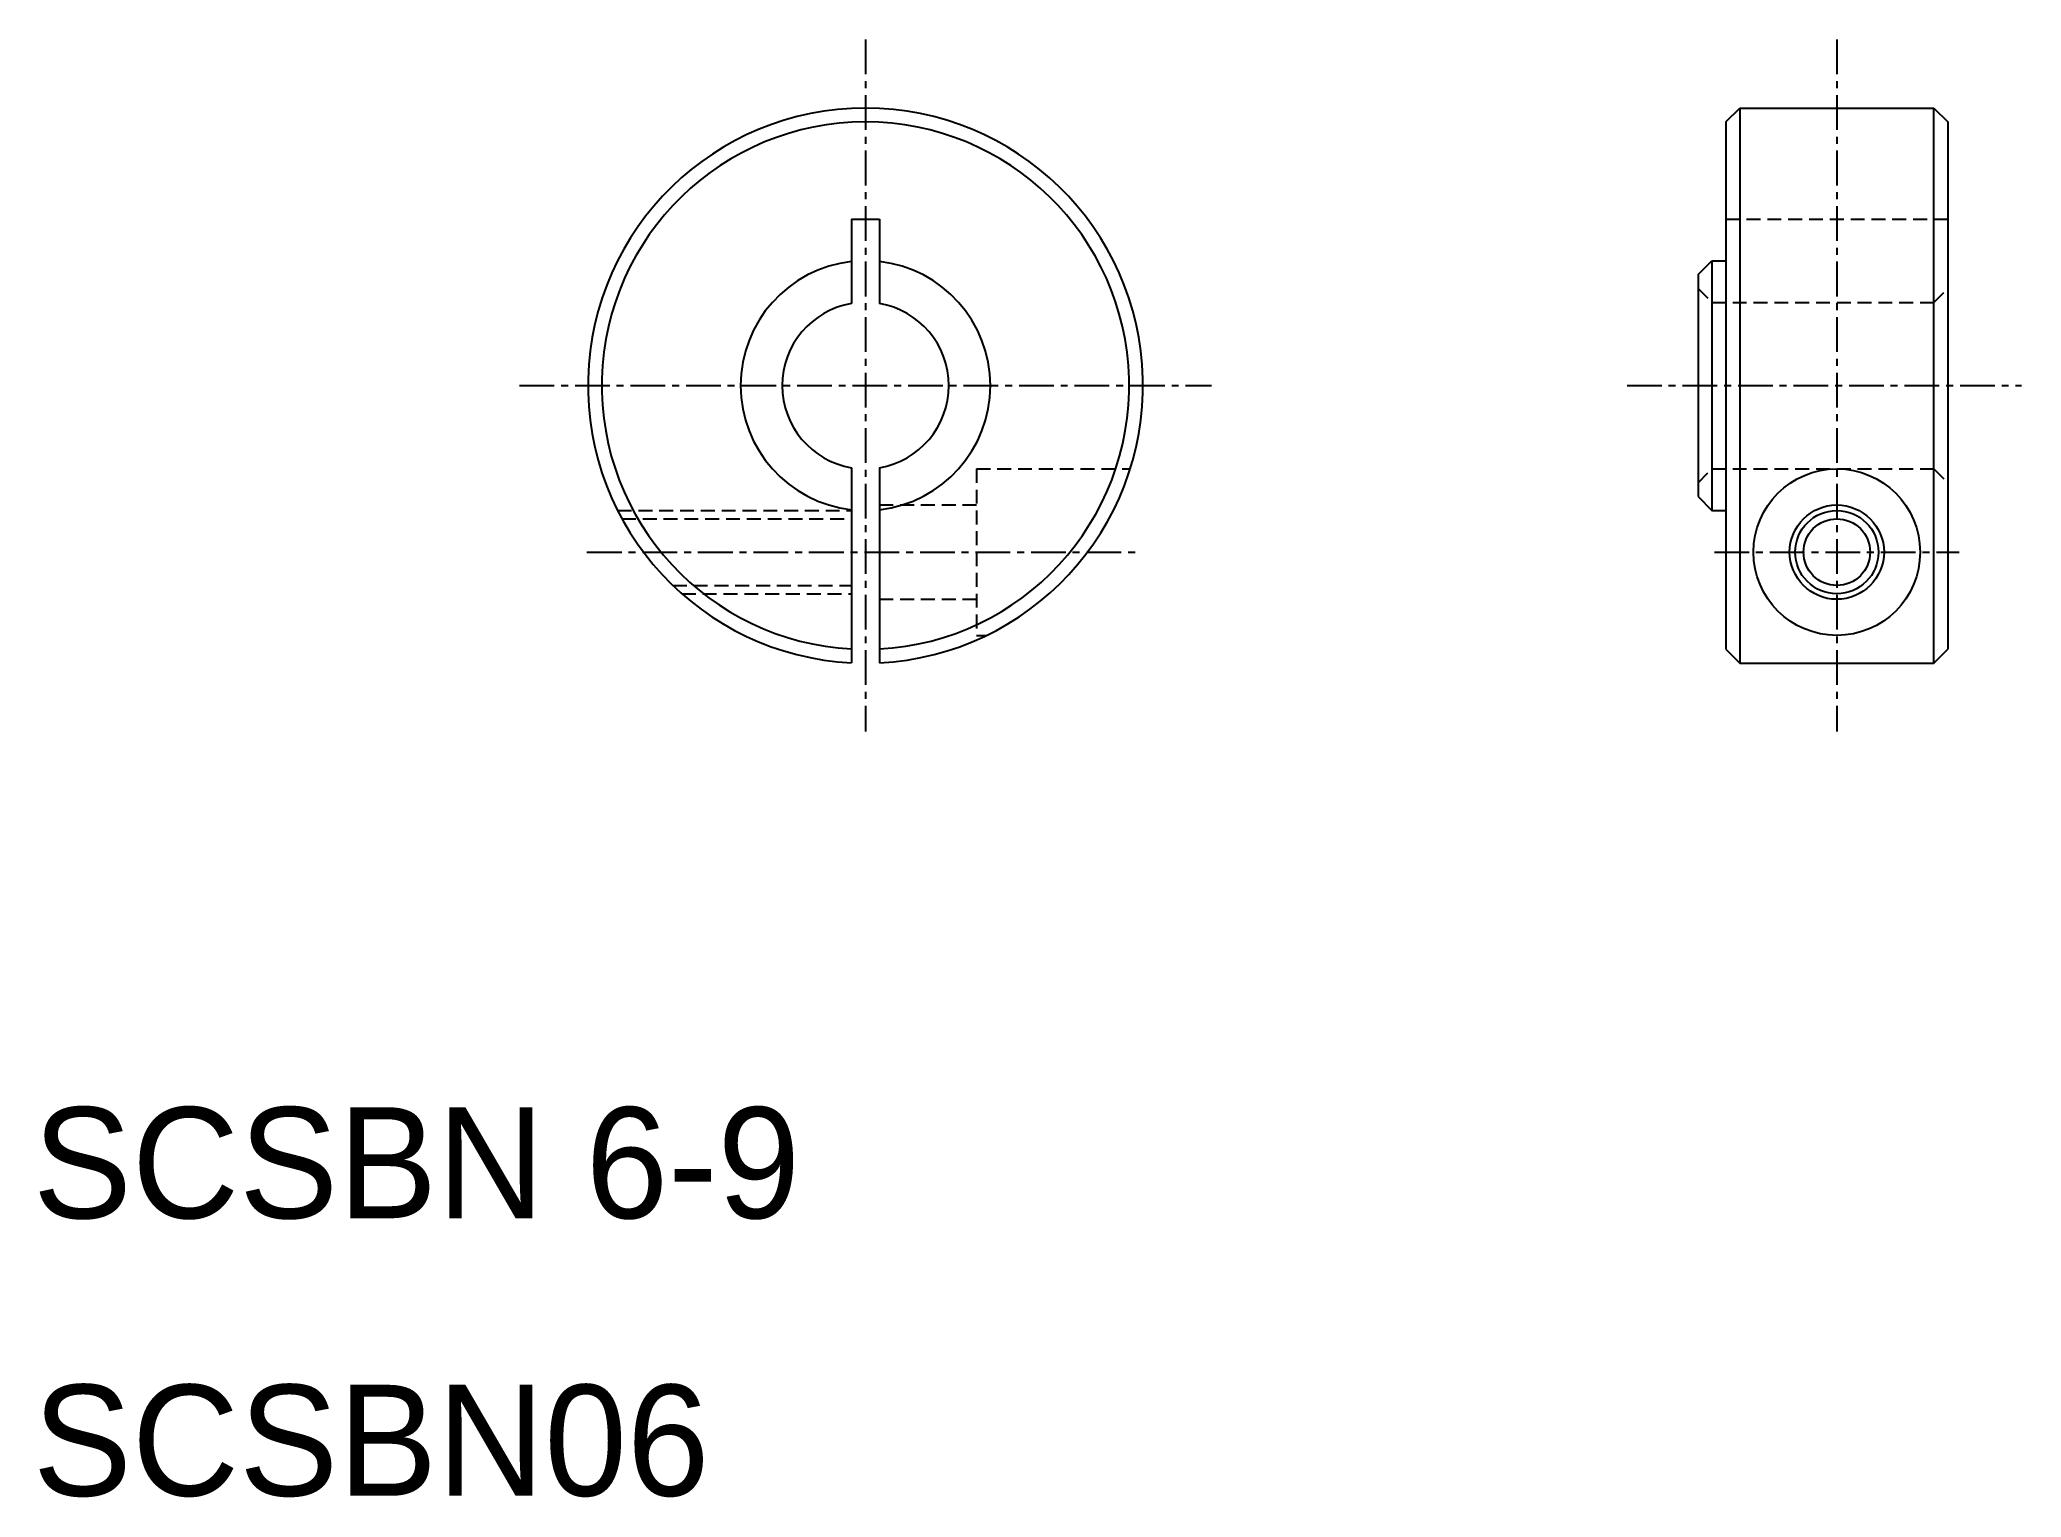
# Model space of a CAD drawing. Extents: x 10.2 to 81.6, y 9.9 to 62.5.
import ezdxf

# ---------------------------------------------------------------- set-up
doc = ezdxf.new("R2010")
doc.units = 0
doc.linetypes.add('CENTER', pattern=[2, 1.25, -0.25, 0.25, -0.25])
doc.linetypes.add('DASHED', pattern=[0.75, 0.5, -0.25])
doc.layers.get('0').update_dxf_attribs({"linetype": 'CONTINUOUS'})
doc.layers.add('CENTER', color=1, linetype='CENTER')

msp = doc.modelspace()

# ---------------------------------------------------------------- linework, layer by layer
at = {"color": 7, "linetype": 'CONTINUOUS'}
for p, q in [((71, 59.5), (71.5, 60)), ((71.5, 60), (71.5, 40)), ((71.5, 60), (78.5, 60)), ((78.5, 40), (78.5, 60)), ((78.5, 60), (79, 59.5)), ((71, 59.5), (71, 40.5)), ((79, 59.5), (79, 40.5)), ((39.5, 56), (39.5, 52.958)), ((39.5, 56), (40.5, 56)), ((40.5, 56), (40.5, 52.958)), ((70, 54), (70.5, 54.5)), ((70.5, 54.5), (70.5, 45.5)), ((70.5, 54.5), (71, 54.5)), ((71, 54.75), (71, 54.75)), ((70, 54), (70, 46)), ((71, 50), (71, 50)), ((39.5, 47.042), (39.5, 40.013)), ((40.5, 47.042), (40.5, 40.013)), ((70, 46), (70.5, 45.5)), ((70.5, 45.5), (71, 45.5)), ((71, 40.5), (71.5, 40)), ((71.5, 40), (78.5, 40)), ((78.5, 40), (79, 40.5))]:
    msp.add_line(p, q, dxfattribs=at)
at = {"color": 3, "linetype": 'DASHED'}
for p, q in [((71, 56), (79, 56)), ((70, 53.5), (70.5, 53)), ((70.5, 53), (78.5, 53)), ((78.5, 53), (79, 53.5)), ((44, 47), (44, 41)), ((44, 47), (49.539, 47)), ((70, 46.5), (70.5, 47)), ((70.5, 47), (78.5, 47)), ((78.5, 47), (79, 46.5)), ((31.07, 45.5), (39.5, 45.5)), ((31.227, 45.2), (39.5, 45.2)), ((40.5, 45.7), (44, 45.7)), ((33.06, 42.8), (39.5, 42.8)), ((33.386, 42.5), (39.5, 42.5)), ((40.5, 42.3), (44, 42.3)), ((44, 41), (44.359, 41))]:
    msp.add_line(p, q, dxfattribs=at)
at = {"color": 7, "linetype": 'CONTINUOUS'}
for radius in [3, 1.7, 1.2]:
    msp.add_circle((75, 44), radius, dxfattribs=at)
at = {"color": 3}
msp.add_circle((75, 44), 1.5, dxfattribs=at)
at = {"color": 7, "linetype": 'CONTINUOUS'}
for radius, start, end in [(10, 272.86598, 267.13402), (9.5, 273.01696, 266.98304), (4.5, 96.37937, 263.62063), (4.5, 276.37937, 83.62063), (3, 99.59407, 260.40593), (3, 279.59407, 80.40593)]:
    msp.add_arc((40, 50), radius, start, end, dxfattribs=at)
at = {"layer": 'CENTER', "color": 1, "linetype": 'CENTER'}
for p, q in [((40, 62.466), (40, 37.534)), ((75, 62.466), (75, 37.534)), ((27.534, 50), (52.466, 50)), ((67.44, 50), (81.65, 50)), ((29.965, 44), (49.888, 44)), ((70.587, 44), (79.413, 44))]:
    msp.add_line(p, q, dxfattribs=at)

# ---------------------------------------------------------------- texts
at = {"color": 7, "linetype": 'CONTINUOUS'}
for s, p in [('SCSBN 6-9', (10, 20)), ('SCSBN06', (10, 10))]:
    msp.add_text(s, height=4, dxfattribs=at).set_placement(p)

doc.saveas('drawing.dxf')
